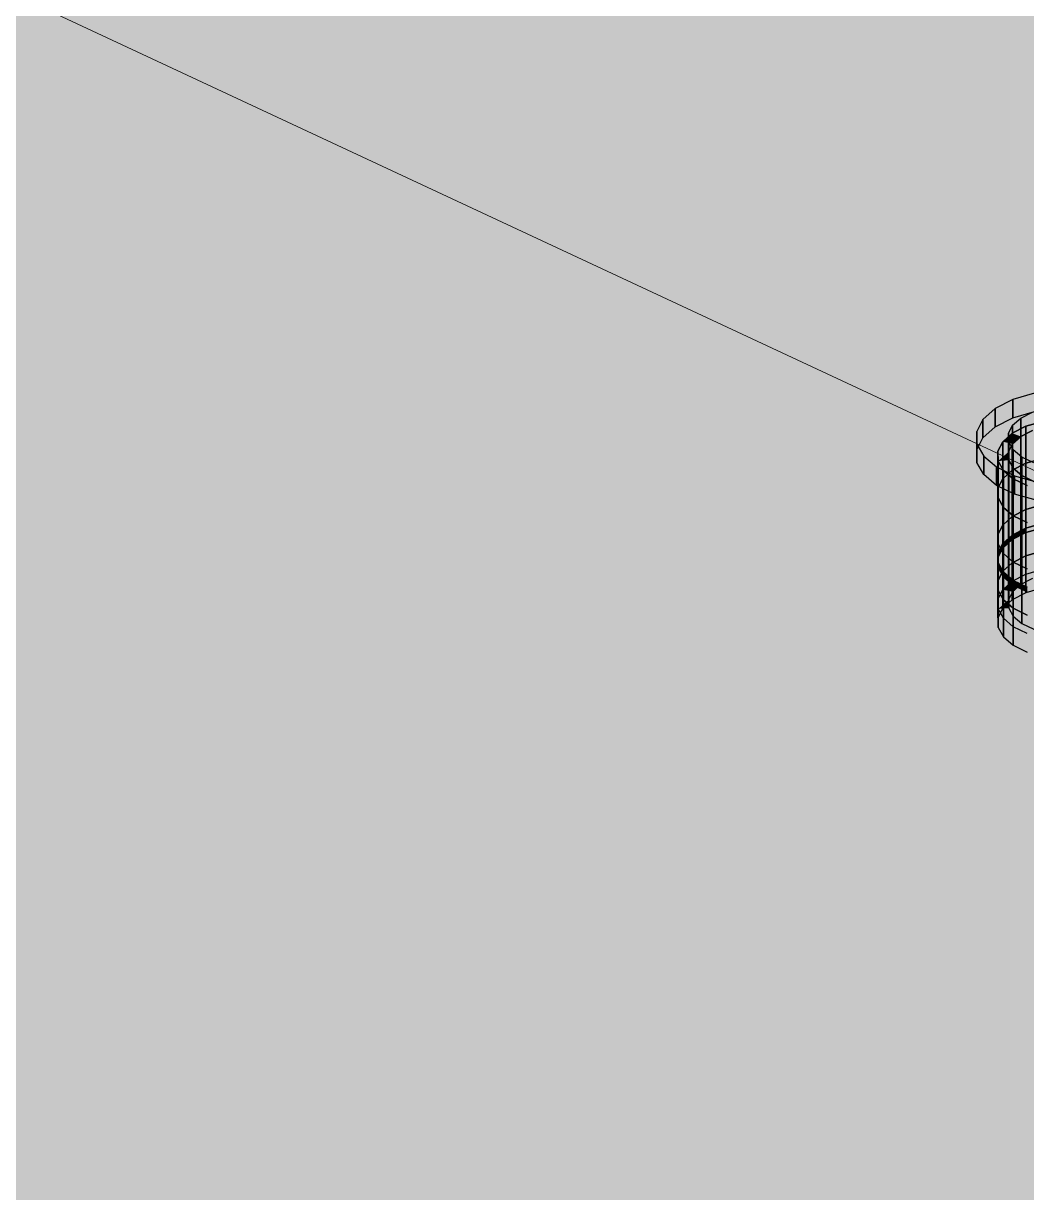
# Model space of a CAD drawing. Header units: millimetres. Extents: x 50 to 612415, y 2 to 4150.
# Drawn here: x 481489.7 to 481638.3, y 2173.9 to 2347.1 of the extents above; entities that cross this region are included whole.
import ezdxf

# ---------------------------------------------------------------- set-up
doc = ezdxf.new("R2010")
doc.units = ezdxf.units.MM
for name, color, linetype, lineweight in [('DIM', 7, 'Continuous', 13), ('HATCH', 8, 'Continuous', 9), ('OUTLINE', 7, 'Continuous', 25)]:
    doc.layers.add(name, color=color, linetype=linetype, lineweight=lineweight)

msp = doc.modelspace()

# ---------------------------------------------------------------- hatches: boundary and pattern name
at = {"layer": 'HATCH', "true_color": 0xccae87}
for points in [[(482298.969, 2727.959), (481124.709, 2245.916), (482046.716, 2478.394)], [(482298.969, 2722.48), (481124.709, 2240.437), (482046.716, 2472.916)], [(482046.716, 2472.916), (481124.709, 2240.437), (482298.969, 2722.48)], [(482298.969, 2715.632), (481124.709, 2233.589), (482046.716, 2466.068)], [(482046.716, 2466.068), (481124.709, 2233.589), (482298.969, 2715.632)], [(482046.716, 2463.329), (481127.24, 2229.901), (482298.969, 2712.893)], [(482298.969, 2712.893), (481127.24, 2229.901), (482010.658, 2439.29)], [(482298.969, 2712.208), (481127.872, 2228.979), (482010.658, 2438.605)], [(482010.658, 2438.605), (481127.872, 2228.979), (482298.969, 2712.208)], [(482298.969, 2708.784), (481131.035, 2224.369), (482010.658, 2435.181)], [(482010.658, 2435.181), (481131.035, 2224.369), (482298.969, 2708.784)], [(482010.658, 2429.703), (481136.096, 2216.993), (482298.969, 2703.306)], [(482045.585, 2477.528), (482046.716, 2478.394), (481124.709, 2245.916)], [(482044.691, 2476.595), (482045.585, 2477.528), (481124.709, 2245.916)], [(482044.691, 2476.595), (481124.709, 2245.916), (481643.453, 2288.56)], [(482045.585, 2472.049), (482046.716, 2472.916), (481124.709, 2240.437)], [(481124.709, 2240.437), (482046.716, 2472.916), (482045.585, 2472.049)], [(482044.691, 2471.117), (482045.585, 2472.049), (481124.709, 2240.437)], [(481124.709, 2240.437), (482045.585, 2472.049), (482044.691, 2471.117)], [(482044.691, 2471.117), (481124.709, 2240.437), (481643.453, 2283.082)], [(481643.453, 2283.082), (481124.709, 2240.437), (482044.691, 2471.117)], [(482045.585, 2465.201), (482046.716, 2466.068), (481124.709, 2233.589)], [(481124.709, 2233.589), (482046.716, 2466.068), (482045.585, 2465.201)], [(482044.691, 2464.269), (482045.585, 2465.201), (481124.709, 2233.589)], [(481124.709, 2233.589), (482045.585, 2465.201), (482044.691, 2464.269)], [(482044.691, 2464.269), (481124.709, 2233.589), (481643.453, 2276.234)], [(481643.453, 2276.234), (481124.709, 2233.589), (482044.691, 2464.269)], [(481127.24, 2229.901), (482046.716, 2463.329), (482045.585, 2462.462)], [(481127.24, 2229.901), (482045.585, 2462.462), (482044.691, 2461.53)], [(481643.453, 2273.495), (481127.24, 2229.901), (482044.691, 2461.53)], [(482182.724, 2343.136), (482010.658, 2439.29), (481127.24, 2229.901)], [(482182.724, 2342.451), (482010.658, 2438.605), (481127.872, 2228.979)], [(481127.872, 2228.979), (482010.658, 2438.605), (482182.724, 2342.451)], [(482182.724, 2339.027), (482010.658, 2435.181), (481131.035, 2224.369)], [(481131.035, 2224.369), (482010.658, 2435.181), (482182.724, 2339.027)], [(481136.096, 2216.993), (482010.658, 2429.703), (482182.724, 2333.548)], [(482182.724, 2343.136), (481127.24, 2229.901), (481643.453, 2273.495)], [(482182.724, 2342.451), (481127.872, 2228.979), (481643.453, 2272.81)], [(481643.453, 2272.81), (481127.872, 2228.979), (482182.724, 2342.451)], [(482182.724, 2339.027), (481131.035, 2224.369), (481643.453, 2269.386)], [(481643.453, 2269.386), (481131.035, 2224.369), (482182.724, 2339.027)], [(481643.453, 2263.907), (481136.096, 2216.993), (482182.724, 2333.548)], [(481124.709, 2245.916), (481640.67, 2288.171), (481643.453, 2288.56)], [(481124.709, 2245.916), (481638.183, 2287.435), (481640.67, 2288.171)], [(481124.709, 2245.916), (481636.162, 2286.402), (481638.183, 2287.435)], [(481634.745, 2285.142), (481636.162, 2286.402), (481124.709, 2245.916)], [(481634.745, 2285.142), (481120.707, 2241.743), (481120, 2239.445)], [(481634.745, 2285.142), (481120, 2239.445), (481120.203, 2237.122)], [(481634.745, 2285.142), (481120.203, 2237.122), (481121.309, 2234.863)], [(481634.745, 2285.142), (481122.297, 2243.928), (481120.707, 2241.743)], [(481634.745, 2285.142), (481121.309, 2234.863), (481123.275, 2232.756)], [(481634.745, 2285.142), (481124.709, 2245.916), (481122.297, 2243.928)], [(481634.745, 2285.142), (481123.275, 2232.756), (481126.025, 2230.881)], [(481634.745, 2285.142), (481126.025, 2230.881), (481129.454, 2229.31)], [(481634.027, 2283.743), (481634.745, 2285.142), (481129.454, 2229.31)], [(481124.709, 2240.437), (481640.67, 2282.692), (481643.453, 2283.082)], [(481643.453, 2283.082), (481640.67, 2282.692), (481124.709, 2240.437)], [(481634.059, 2282.298), (481634.027, 2283.743), (481129.454, 2229.31)], [(481640.67, 2282.692), (481638.183, 2281.956), (481124.709, 2240.437)], [(481124.709, 2240.437), (481638.183, 2281.956), (481640.67, 2282.692)], [(481124.709, 2240.437), (481636.162, 2280.923), (481638.183, 2281.956)], [(481638.183, 2281.956), (481636.162, 2280.923), (481124.709, 2240.437)], [(481634.838, 2280.906), (481634.059, 2282.298), (481129.454, 2229.31)], [(481634.745, 2279.664), (481120.707, 2236.264), (481120, 2233.966)], [(481120, 2233.966), (481120.707, 2236.264), (481634.745, 2279.664)], [(481634.745, 2279.664), (481120, 2233.966), (481120.203, 2231.643)], [(481120.203, 2231.643), (481120, 2233.966), (481634.745, 2279.664)], [(481634.745, 2279.664), (481120.203, 2231.643), (481121.309, 2229.385)], [(481121.309, 2229.385), (481120.203, 2231.643), (481634.745, 2279.664)], [(481634.745, 2279.664), (481122.297, 2238.449), (481120.707, 2236.264)], [(481120.707, 2236.264), (481122.297, 2238.449), (481634.745, 2279.664)], [(481634.745, 2279.664), (481121.309, 2229.385), (481123.275, 2227.277)], [(481123.275, 2227.277), (481121.309, 2229.385), (481634.745, 2279.664)], [(481634.745, 2279.664), (481124.709, 2240.437), (481122.297, 2238.449)], [(481122.297, 2238.449), (481124.709, 2240.437), (481634.745, 2279.664)], [(481634.745, 2279.664), (481123.275, 2227.277), (481126.025, 2225.402)], [(481126.025, 2225.402), (481123.275, 2227.277), (481634.745, 2279.664)], [(481634.745, 2279.664), (481636.162, 2280.923), (481124.709, 2240.437)], [(481124.709, 2240.437), (481636.162, 2280.923), (481634.745, 2279.664)], [(481634.745, 2279.664), (481126.025, 2225.402), (481129.454, 2223.832)], [(481129.454, 2223.832), (481126.025, 2225.402), (481634.745, 2279.664)], [(481636.31, 2279.663), (481634.838, 2280.906), (481129.454, 2229.31)], [(481634.027, 2278.264), (481634.745, 2279.664), (481129.454, 2223.832)], [(481129.454, 2223.832), (481634.745, 2279.664), (481634.027, 2278.264)], [(481638.376, 2278.652), (481636.31, 2279.663), (481129.454, 2229.31)], [(481638.376, 2278.652), (481129.454, 2229.31), (483655.087, 1297.024)], [(481634.059, 2276.819), (481634.027, 2278.264), (481129.454, 2223.832)], [(481129.454, 2223.832), (481634.027, 2278.264), (481634.059, 2276.819)], [(481124.709, 2233.589), (481640.67, 2275.844), (481643.453, 2276.234)], [(481643.453, 2276.234), (481640.67, 2275.844), (481124.709, 2233.589)], [(481634.838, 2275.428), (481634.059, 2276.819), (481129.454, 2223.832)], [(481129.454, 2223.832), (481634.059, 2276.819), (481634.838, 2275.428)], [(481640.67, 2275.844), (481638.183, 2275.108), (481124.709, 2233.589)], [(481124.709, 2233.589), (481638.183, 2275.108), (481640.67, 2275.844)], [(481124.709, 2233.589), (481636.162, 2274.075), (481638.183, 2275.108)], [(481638.183, 2275.108), (481636.162, 2274.075), (481124.709, 2233.589)], [(481636.31, 2274.184), (481634.838, 2275.428), (481129.454, 2223.832)], [(481129.454, 2223.832), (481634.838, 2275.428), (481636.31, 2274.184)], [(481634.745, 2272.816), (481120.707, 2229.416), (481120, 2227.118)], [(481120, 2227.118), (481120.707, 2229.416), (481634.745, 2272.816)], [(481634.745, 2272.816), (481120, 2227.118), (481120.203, 2224.795)], [(481120.203, 2224.795), (481120, 2227.118), (481634.745, 2272.816)], [(481634.745, 2272.816), (481120.203, 2224.795), (481121.309, 2222.537)], [(481121.309, 2222.537), (481120.203, 2224.795), (481634.745, 2272.816)], [(481634.745, 2272.816), (481122.297, 2231.601), (481120.707, 2229.416)], [(481120.707, 2229.416), (481122.297, 2231.601), (481634.745, 2272.816)], [(481634.745, 2272.816), (481121.309, 2222.537), (481123.275, 2220.429)], [(481123.275, 2220.429), (481121.309, 2222.537), (481634.745, 2272.816)], [(481634.745, 2272.816), (481124.709, 2233.589), (481122.297, 2231.601)], [(481122.297, 2231.601), (481124.709, 2233.589), (481634.745, 2272.816)], [(481634.745, 2272.816), (481123.275, 2220.429), (481126.025, 2218.554)], [(481126.025, 2218.554), (481123.275, 2220.429), (481634.745, 2272.816)], [(481634.745, 2272.816), (481636.162, 2274.075), (481124.709, 2233.589)], [(481124.709, 2233.589), (481636.162, 2274.075), (481634.745, 2272.816)], [(481634.745, 2272.816), (481126.025, 2218.554), (481129.454, 2216.984)], [(481129.454, 2216.984), (481126.025, 2218.554), (481634.745, 2272.816)], [(481643.453, 2273.495), (481640.67, 2273.105), (481127.24, 2229.901)], [(481127.24, 2229.901), (481640.67, 2273.105), (481643.453, 2273.495)], [(481127.24, 2229.901), (481638.183, 2272.369), (481640.67, 2273.105)], [(481640.67, 2273.105), (481638.183, 2272.369), (481127.24, 2229.901)], [(481127.872, 2228.979), (481640.67, 2272.42), (481643.453, 2272.81)], [(481643.453, 2272.81), (481640.67, 2272.42), (481127.872, 2228.979)], [(481638.376, 2273.174), (481636.31, 2274.184), (481129.454, 2223.832)], [(481129.454, 2223.832), (481636.31, 2274.184), (481638.376, 2273.174)], [(481638.376, 2273.174), (481129.454, 2223.832), (483655.087, 1291.545)], [(483655.087, 1291.545), (481129.454, 2223.832), (481638.376, 2273.174)], [(481634.027, 2271.416), (481634.745, 2272.816), (481129.454, 2216.984)], [(481129.454, 2216.984), (481634.745, 2272.816), (481634.027, 2271.416)], [(481638.183, 2272.369), (481636.162, 2271.336), (481127.24, 2229.901)], [(481127.24, 2229.901), (481636.162, 2271.336), (481638.183, 2272.369)], [(481634.745, 2270.077), (481636.162, 2271.336), (481127.24, 2229.901)], [(481127.24, 2229.901), (481636.162, 2271.336), (481634.745, 2270.077)], [(481127.872, 2228.979), (481638.183, 2271.684), (481640.67, 2272.42)], [(481640.67, 2272.42), (481638.183, 2271.684), (481127.872, 2228.979)], [(481127.872, 2228.979), (481636.162, 2270.651), (481638.183, 2271.684)], [(481638.183, 2271.684), (481636.162, 2270.651), (481127.872, 2228.979)], [(481634.059, 2269.971), (481634.027, 2271.416), (481129.454, 2216.984)], [(481129.454, 2216.984), (481634.027, 2271.416), (481634.059, 2269.971)], [(481123.158, 2224.293), (481123.771, 2226.285), (481634.745, 2270.077)], [(481634.745, 2270.077), (481123.771, 2226.285), (481123.158, 2224.293)], [(481123.334, 2222.28), (481123.158, 2224.293), (481634.745, 2270.077)], [(481634.745, 2270.077), (481123.158, 2224.293), (481123.334, 2222.28)], [(481634.745, 2270.077), (481123.334, 2222.28), (481124.293, 2220.322)], [(481124.293, 2220.322), (481123.334, 2222.28), (481634.745, 2270.077)], [(481634.745, 2270.077), (481125.149, 2228.178), (481123.771, 2226.285)], [(481123.771, 2226.285), (481125.149, 2228.178), (481634.745, 2270.077)], [(481123.948, 2223.586), (481124.537, 2225.502), (481634.745, 2269.392)], [(481634.745, 2269.392), (481124.537, 2225.502), (481123.948, 2223.586)], [(481634.745, 2269.392), (481123.948, 2223.586), (481124.117, 2221.651)], [(481124.117, 2221.651), (481123.948, 2223.586), (481634.745, 2269.392)], [(481634.745, 2269.392), (481124.117, 2221.651), (481125.039, 2219.769)], [(481125.039, 2219.769), (481124.117, 2221.651), (481634.745, 2269.392)], [(481634.745, 2270.077), (481124.293, 2220.322), (481125.996, 2218.496)], [(481125.996, 2218.496), (481124.293, 2220.322), (481634.745, 2270.077)], [(481634.745, 2269.392), (481125.862, 2227.322), (481124.537, 2225.502)], [(481124.537, 2225.502), (481125.862, 2227.322), (481634.745, 2269.392)], [(481634.745, 2269.392), (481125.039, 2219.769), (481126.677, 2218.013)], [(481126.677, 2218.013), (481125.039, 2219.769), (481634.745, 2269.392)], [(481634.745, 2270.077), (481127.24, 2229.901), (481125.149, 2228.178)], [(481125.149, 2228.178), (481127.24, 2229.901), (481634.745, 2270.077)], [(481634.745, 2269.392), (481127.872, 2228.979), (481125.862, 2227.322)], [(481125.862, 2227.322), (481127.872, 2228.979), (481634.745, 2269.392)], [(481634.745, 2270.077), (481125.996, 2218.496), (481128.38, 2216.871)], [(481128.38, 2216.871), (481125.996, 2218.496), (481634.745, 2270.077)], [(481634.745, 2269.392), (481126.677, 2218.013), (481128.969, 2216.45)], [(481128.969, 2216.45), (481126.677, 2218.013), (481634.745, 2269.392)], [(481634.745, 2269.392), (481636.162, 2270.651), (481127.872, 2228.979)], [(481127.872, 2228.979), (481636.162, 2270.651), (481634.745, 2269.392)], [(481634.745, 2270.077), (481128.38, 2216.871), (481131.352, 2215.51)], [(481131.352, 2215.51), (481128.38, 2216.871), (481634.745, 2270.077)], [(481634.745, 2269.392), (481128.969, 2216.45), (481131.826, 2215.141)], [(481131.826, 2215.141), (481128.969, 2216.45), (481634.745, 2269.392)], [(481634.838, 2268.58), (481634.059, 2269.971), (481129.454, 2216.984)], [(481129.454, 2216.984), (481634.059, 2269.971), (481634.838, 2268.58)], [(481131.035, 2224.369), (481640.67, 2268.996), (481643.453, 2269.386)], [(481643.453, 2269.386), (481640.67, 2268.996), (481131.035, 2224.369)], [(481634.027, 2268.677), (481634.745, 2270.077), (481131.352, 2215.51)], [(481131.352, 2215.51), (481634.745, 2270.077), (481634.027, 2268.677)], [(481634.027, 2267.992), (481634.745, 2269.392), (481131.826, 2215.141)], [(481131.826, 2215.141), (481634.745, 2269.392), (481634.027, 2267.992)], [(481636.31, 2267.336), (481634.838, 2268.58), (481129.454, 2216.984)], [(481129.454, 2216.984), (481634.838, 2268.58), (481636.31, 2267.336)], [(481638.376, 2266.326), (481636.31, 2267.336), (481129.454, 2216.984)], [(481129.454, 2216.984), (481636.31, 2267.336), (481638.376, 2266.326)], [(481131.035, 2224.369), (481638.183, 2268.26), (481640.67, 2268.996)], [(481640.67, 2268.996), (481638.183, 2268.26), (481131.035, 2224.369)], [(481131.035, 2224.369), (481636.162, 2267.227), (481638.183, 2268.26)], [(481638.183, 2268.26), (481636.162, 2267.227), (481131.035, 2224.369)], [(481634.059, 2267.232), (481634.027, 2268.677), (481131.352, 2215.51)], [(481131.352, 2215.51), (481634.027, 2268.677), (481634.059, 2267.232)], [(481634.059, 2266.547), (481634.027, 2267.992), (481131.826, 2215.141)], [(481131.826, 2215.141), (481634.027, 2267.992), (481634.059, 2266.547)], [(481634.745, 2265.968), (481128.367, 2221.587), (481127.896, 2220.055)], [(481127.896, 2220.055), (481128.367, 2221.587), (481634.745, 2265.968)], [(481634.745, 2265.968), (481127.896, 2220.055), (481128.031, 2218.506)], [(481128.031, 2218.506), (481127.896, 2220.055), (481634.745, 2265.968)], [(481634.745, 2265.968), (481128.031, 2218.506), (481128.768, 2217.001)], [(481128.768, 2217.001), (481128.031, 2218.506), (481634.745, 2265.968)], [(481634.745, 2265.968), (481129.427, 2223.044), (481128.367, 2221.587)], [(481128.367, 2221.587), (481129.427, 2223.044), (481634.745, 2265.968)], [(481634.745, 2265.968), (481128.768, 2217.001), (481130.079, 2215.596)], [(481130.079, 2215.596), (481128.768, 2217.001), (481634.745, 2265.968)], [(481634.745, 2265.968), (481131.035, 2224.369), (481129.427, 2223.044)], [(481129.427, 2223.044), (481131.035, 2224.369), (481634.745, 2265.968)], [(481638.376, 2266.326), (481129.454, 2216.984), (483655.087, 1284.697)], [(483655.087, 1284.697), (481129.454, 2216.984), (481638.376, 2266.326)], [(481634.745, 2265.968), (481130.079, 2215.596), (481131.912, 2214.346)], [(481131.912, 2214.346), (481130.079, 2215.596), (481634.745, 2265.968)], [(481634.745, 2265.968), (481636.162, 2267.227), (481131.035, 2224.369)], [(481131.035, 2224.369), (481636.162, 2267.227), (481634.745, 2265.968)], [(481634.838, 2265.841), (481634.059, 2267.232), (481131.352, 2215.51)], [(481131.352, 2215.51), (481634.059, 2267.232), (481634.838, 2265.841)], [(481636.31, 2264.597), (481634.838, 2265.841), (481131.352, 2215.51)], [(481131.352, 2215.51), (481634.838, 2265.841), (481636.31, 2264.597)], [(481634.838, 2265.156), (481634.059, 2266.547), (481131.826, 2215.141)], [(481131.826, 2215.141), (481634.059, 2266.547), (481634.838, 2265.156)], [(481634.745, 2265.968), (481131.912, 2214.346), (481134.198, 2213.299)], [(481134.198, 2213.299), (481131.912, 2214.346), (481634.745, 2265.968)], [(481634.027, 2264.568), (481634.745, 2265.968), (481134.198, 2213.299)], [(481134.198, 2213.299), (481634.745, 2265.968), (481634.027, 2264.568)], [(481638.376, 2263.587), (481636.31, 2264.597), (481131.352, 2215.51)], [(481131.352, 2215.51), (481636.31, 2264.597), (481638.376, 2263.587)], [(481636.31, 2263.912), (481634.838, 2265.156), (481131.826, 2215.141)], [(481131.826, 2215.141), (481634.838, 2265.156), (481636.31, 2263.912)], [(481638.376, 2262.902), (481636.31, 2263.912), (481131.826, 2215.141)], [(481131.826, 2215.141), (481636.31, 2263.912), (481638.376, 2262.902)], [(481634.059, 2263.123), (481634.027, 2264.568), (481134.198, 2213.299)], [(481134.198, 2213.299), (481634.027, 2264.568), (481634.059, 2263.123)], [(481643.453, 2263.907), (481640.67, 2263.518), (481136.096, 2216.993)], [(481638.376, 2263.587), (481131.352, 2215.51), (483652.557, 1282.907)], [(483652.557, 1282.907), (481131.352, 2215.51), (481638.376, 2263.587)], [(481638.376, 2262.902), (481131.826, 2215.141), (483651.924, 1282.46)], [(483651.924, 1282.46), (481131.826, 2215.141), (481638.376, 2262.902)], [(481634.838, 2261.732), (481634.059, 2263.123), (481134.198, 2213.299)], [(481134.198, 2213.299), (481634.059, 2263.123), (481634.838, 2261.732)], [(481640.67, 2263.518), (481638.183, 2262.782), (481136.096, 2216.993)], [(481638.183, 2262.782), (481636.162, 2261.749), (481136.096, 2216.993)], [(481636.31, 2260.488), (481634.838, 2261.732), (481134.198, 2213.299)], [(481134.198, 2213.299), (481634.838, 2261.732), (481636.31, 2260.488)], [(481638.376, 2259.478), (481636.31, 2260.488), (481134.198, 2213.299)], [(481134.198, 2213.299), (481636.31, 2260.488), (481638.376, 2259.478)], [(481134.212, 2214.404), (481134.495, 2215.324), (481634.745, 2260.49)], [(481134.294, 2213.475), (481134.212, 2214.404), (481634.745, 2260.49)], [(481134.736, 2212.572), (481134.294, 2213.475), (481634.745, 2260.49)], [(481134.495, 2215.324), (481135.131, 2216.198), (481634.745, 2260.49)], [(481135.522, 2211.729), (481134.736, 2212.572), (481634.745, 2260.49)], [(481135.131, 2216.198), (481136.096, 2216.993), (481634.745, 2260.49)], [(481136.622, 2210.979), (481135.522, 2211.729), (481634.745, 2260.49)], [(481136.096, 2216.993), (481636.162, 2261.749), (481634.745, 2260.49)], [(481137.994, 2210.351), (481136.622, 2210.979), (481634.745, 2260.49)], [(481137.994, 2210.351), (481634.745, 2260.49), (481634.027, 2259.09)], [(481638.376, 2259.478), (481134.198, 2213.299), (483648.761, 1280.222)], [(483648.761, 1280.222), (481134.198, 2213.299), (481638.376, 2259.478)], [(481137.994, 2210.351), (481634.027, 2259.09), (481634.059, 2257.645)], [(481137.994, 2210.351), (481634.059, 2257.645), (481634.838, 2256.253)], [(481137.994, 2210.351), (481634.838, 2256.253), (481636.31, 2255.01)], [(481137.994, 2210.351), (481636.31, 2255.01), (481638.376, 2254)], [(483643.701, 1276.641), (481137.994, 2210.351), (481638.376, 2254)]]:
    msp.add_hatch(color=43, dxfattribs=at).paths.add_polyline_path(points)
at = {"layer": 'HATCH', "true_color": 0xb7bcc0}
for points in [[(481639.427, 2292.364), (481636.23, 2291.418), (481633.632, 2290.09)], [(481639.427, 2292.364), (481633.632, 2290.09), (481643.676, 2290.517)], [(481636.212, 2287.587), (481633.632, 2290.09), (481631.809, 2288.471)], [(481633.632, 2290.09), (481641.291, 2290.183), (481643.676, 2290.517)], [(481633.632, 2290.09), (481639.159, 2289.552), (481641.291, 2290.183)], [(481633.632, 2290.09), (481637.427, 2288.667), (481639.159, 2289.552)], [(481636.212, 2287.587), (481637.427, 2288.667), (481633.632, 2290.09)], [(481636.212, 2287.587), (481631.809, 2288.471), (481630.887, 2286.671)], [(481633.632, 2287.351), (481636.23, 2288.679), (481639.427, 2289.625)], [(481643.676, 2287.777), (481633.632, 2287.351), (481639.427, 2289.625)], [(481649.142, 2288.217), (481640.67, 2288.171), (481638.183, 2287.435)], [(481649.142, 2288.217), (481638.183, 2287.435), (481643.676, 2287.777)], [(481636.212, 2287.587), (481630.887, 2286.671), (481630.928, 2284.813)], [(481636.212, 2287.587), (481630.928, 2284.813), (481631.929, 2283.024)], [(481631.809, 2285.732), (481633.632, 2287.351), (481636.212, 2284.848)], [(481635.597, 2286.387), (481636.212, 2287.587), (481631.929, 2283.024)], [(481635.625, 2285.149), (481635.597, 2286.387), (481631.929, 2283.024)], [(481643.676, 2287.777), (481641.291, 2287.444), (481633.632, 2287.351)], [(481641.291, 2287.444), (481639.159, 2286.813), (481633.632, 2287.351)], [(481639.159, 2286.813), (481637.427, 2285.927), (481633.632, 2287.351)], [(481633.632, 2287.351), (481637.427, 2285.927), (481636.212, 2284.848)], [(481636.212, 2284.848), (481636.162, 2286.402), (481634.745, 2285.142)], [(481638.183, 2287.435), (481636.162, 2286.402), (481641.291, 2287.444)], [(481636.162, 2286.402), (481639.159, 2286.813), (481641.291, 2287.444)], [(481636.162, 2286.402), (481637.427, 2285.927), (481639.159, 2286.813)], [(481636.212, 2284.848), (481637.427, 2285.927), (481636.162, 2286.402)], [(481638.183, 2287.435), (481641.291, 2287.444), (481643.676, 2287.777)], [(481630.887, 2283.932), (481631.809, 2285.732), (481636.212, 2284.848)], [(481630.928, 2282.074), (481630.887, 2283.932), (481636.212, 2284.848)], [(481631.929, 2280.285), (481630.928, 2282.074), (481636.212, 2284.848)], [(481636.292, 2283.956), (481635.625, 2285.149), (481631.929, 2283.024)], [(481631.929, 2280.285), (481636.212, 2284.848), (481635.597, 2283.648)], [(481636.212, 2284.848), (481634.745, 2285.142), (481634.027, 2283.743)], [(481636.212, 2284.848), (481634.027, 2283.743), (481634.059, 2282.298)], [(481635.597, 2283.648), (481636.212, 2284.848), (481634.059, 2282.298)], [(481631.929, 2283.024), (481637.554, 2282.89), (481636.292, 2283.956)], [(481631.929, 2280.285), (481635.597, 2283.648), (481635.625, 2282.41)], [(481631.929, 2283.024), (481639.325, 2282.024), (481637.554, 2282.89)], [(481631.929, 2283.024), (481641.484, 2281.417), (481639.325, 2282.024)], [(481631.929, 2283.024), (481633.822, 2281.426), (481636.478, 2280.126)], [(481631.929, 2283.024), (481650.609, 2279.275), (481641.484, 2281.417)], [(481631.929, 2283.024), (481636.478, 2280.126), (481639.716, 2279.215)], [(481631.929, 2283.024), (481647.031, 2278.775), (481650.609, 2279.275)], [(481631.929, 2283.024), (481639.716, 2279.215), (481643.316, 2278.754)], [(481631.929, 2283.024), (481643.316, 2278.754), (481647.031, 2278.775)], [(481635.625, 2282.41), (481635.597, 2283.648), (481634.059, 2282.298)], [(481631.929, 2280.285), (481635.625, 2282.41), (481636.292, 2281.217)], [(481636.292, 2281.217), (481637.554, 2280.151), (481631.929, 2280.285)], [(481636.292, 2281.217), (481635.625, 2282.41), (481634.059, 2282.298)], [(481637.554, 2280.151), (481636.292, 2281.217), (481634.059, 2282.298)], [(481634.059, 2282.298), (481634.838, 2280.906), (481636.31, 2279.663)], [(481634.059, 2282.298), (481636.31, 2279.663), (481638.376, 2278.652)], [(481637.554, 2280.151), (481634.059, 2282.298), (481640.895, 2277.944)], [(481634.059, 2282.298), (481638.376, 2278.652), (481640.895, 2277.944)], [(481637.554, 2280.151), (481639.325, 2279.285), (481631.929, 2280.285)], [(481639.325, 2279.285), (481641.484, 2278.678), (481631.929, 2280.285)], [(481636.478, 2277.387), (481633.822, 2278.686), (481631.929, 2280.285)], [(481641.484, 2278.678), (481650.609, 2276.536), (481631.929, 2280.285)], [(481639.716, 2276.476), (481636.478, 2277.387), (481631.929, 2280.285)], [(481650.609, 2276.536), (481647.031, 2276.035), (481631.929, 2280.285)], [(481643.316, 2276.015), (481639.716, 2276.476), (481631.929, 2280.285)], [(481647.031, 2276.035), (481643.316, 2276.015), (481631.929, 2280.285)], [(481640.895, 2277.944), (481639.325, 2279.285), (481637.554, 2280.151)], [(481638.183, 2265.521), (481640.67, 2266.257), (481649.142, 2266.304)], [(481643.676, 2265.864), (481638.183, 2265.521), (481649.142, 2266.304)], [(481643.676, 2265.864), (481641.291, 2265.53), (481638.183, 2265.521)], [(481634.745, 2263.229), (481636.162, 2264.488), (481636.212, 2262.934)], [(481641.291, 2265.53), (481636.162, 2264.488), (481638.183, 2265.521)], [(481641.291, 2265.53), (481639.159, 2264.899), (481636.162, 2264.488)], [(481639.159, 2264.899), (481637.427, 2264.014), (481636.162, 2264.488)], [(481636.162, 2264.488), (481637.427, 2264.014), (481636.212, 2262.934)], [(481634.027, 2261.829), (481634.745, 2263.229), (481636.212, 2262.934)], [(481634.059, 2260.384), (481634.027, 2261.829), (481636.212, 2262.934)], [(481634.059, 2260.384), (481636.212, 2262.934), (481635.597, 2261.734)], [(481634.059, 2260.384), (481635.597, 2261.734), (481635.625, 2260.496)], [(481634.059, 2260.384), (481635.625, 2260.496), (481636.292, 2259.303)], [(481634.059, 2260.384), (481636.292, 2259.303), (481637.554, 2258.237)], [(481636.31, 2257.749), (481634.838, 2258.993), (481634.059, 2260.384)], [(481638.376, 2256.739), (481636.31, 2257.749), (481634.059, 2260.384)], [(481640.895, 2256.03), (481634.059, 2260.384), (481637.554, 2258.237)], [(481640.895, 2256.03), (481638.376, 2256.739), (481634.059, 2260.384)], [(481637.554, 2258.237), (481639.325, 2257.371), (481640.895, 2256.03)]]:
    msp.add_hatch(color=9, dxfattribs=at).paths.add_polyline_path(points)
at = {"layer": 'HATCH', "true_color": 0xadb2b6}
for points in [[(481636.23, 2288.679), (481639.427, 2289.625), (481639.427, 2292.364), (481636.23, 2291.418)], [(481638.183, 2265.521), (481640.67, 2266.257), (481640.67, 2288.171), (481638.183, 2287.435)], [(481639.716, 2276.476), (481636.478, 2277.387), (481636.478, 2280.126), (481639.716, 2279.215)]]:
    msp.add_hatch(color=253, dxfattribs=at).paths.add_polyline_path(points)
at = {"layer": 'HATCH', "true_color": 0xa8aeb1}
for points in [[(481631.809, 2285.732), (481633.632, 2287.351), (481633.632, 2290.09), (481631.809, 2288.471)], [(481637.427, 2285.927), (481636.212, 2284.848), (481636.212, 2287.587), (481637.427, 2288.667)], [(481634.745, 2263.229), (481636.162, 2264.488), (481636.162, 2286.402), (481634.745, 2285.142)], [(481637.427, 2264.014), (481636.212, 2262.934), (481636.212, 2284.848), (481637.427, 2285.927)]]:
    msp.add_hatch(color=253, dxfattribs=at).paths.add_polyline_path(points)
at = {"layer": 'HATCH', "true_color": 0xabb0b4}
for points in [[(481633.632, 2287.351), (481636.23, 2288.679), (481636.23, 2291.418), (481633.632, 2290.09)], [(481639.159, 2286.813), (481637.427, 2285.927), (481637.427, 2288.667), (481639.159, 2289.552)], [(481636.162, 2264.488), (481638.183, 2265.521), (481638.183, 2287.435), (481636.162, 2286.402)], [(481639.159, 2264.899), (481637.427, 2264.014), (481637.427, 2285.927), (481639.159, 2286.813)], [(481637.554, 2280.151), (481639.325, 2279.285), (481639.325, 2282.024), (481637.554, 2282.89)], [(481636.478, 2277.387), (481633.822, 2278.686), (481633.822, 2281.426), (481636.478, 2280.126)], [(481638.376, 2256.739), (481636.31, 2257.749), (481636.31, 2279.663), (481638.376, 2278.652)], [(481637.554, 2258.237), (481639.325, 2257.371), (481639.325, 2279.285), (481637.554, 2280.151)]]:
    msp.add_hatch(color=253, dxfattribs=at).paths.add_polyline_path(points)
at = {"layer": 'HATCH', "true_color": 0xa6abae}
for points in [[(481630.887, 2283.932), (481631.809, 2285.732), (481631.809, 2288.471), (481630.887, 2286.671)], [(481636.212, 2284.848), (481635.597, 2283.648), (481635.597, 2286.387), (481636.212, 2287.587)], [(481631.929, 2280.285), (481630.928, 2282.074), (481630.928, 2284.813), (481631.929, 2283.024)], [(481634.027, 2261.829), (481634.745, 2263.229), (481634.745, 2285.142), (481634.027, 2283.743)], [(481636.212, 2262.934), (481635.597, 2261.734), (481635.597, 2283.648), (481636.212, 2284.848)], [(481635.625, 2282.41), (481636.292, 2281.217), (481636.292, 2283.956), (481635.625, 2285.149)], [(481634.838, 2258.993), (481634.059, 2260.384), (481634.059, 2282.298), (481634.838, 2280.906)], [(481635.625, 2260.496), (481636.292, 2259.303), (481636.292, 2281.217), (481635.625, 2282.41)]]:
    msp.add_hatch(color=253, dxfattribs=at).paths.add_polyline_path(points)
at = {"layer": 'HATCH', "true_color": 0xc0a480}
for points in [[(481640.67, 2282.692), (481638.183, 2281.956), (481638.183, 2287.435), (481640.67, 2288.171)], [(481640.67, 2275.844), (481638.183, 2275.108), (481638.183, 2281.956), (481640.67, 2282.692)], [(481640.67, 2273.105), (481638.183, 2272.369), (481638.183, 2275.108), (481640.67, 2275.844)], [(481640.67, 2272.42), (481638.183, 2271.684), (481638.183, 2272.369), (481640.67, 2273.105)], [(481640.67, 2268.996), (481638.183, 2268.26), (481638.183, 2271.684), (481640.67, 2272.42)], [(481640.67, 2263.518), (481638.183, 2262.782), (481638.183, 2268.26), (481640.67, 2268.996)]]:
    msp.add_hatch(color=33, dxfattribs=at).paths.add_polyline_path(points)
at = {"layer": 'HATCH', "true_color": 0xa3a8ab}
for points in [[(481630.928, 2282.074), (481630.887, 2283.932), (481630.887, 2286.671), (481630.928, 2284.813)], [(481635.597, 2283.648), (481635.625, 2282.41), (481635.625, 2285.149), (481635.597, 2286.387)], [(481634.059, 2260.384), (481634.027, 2261.829), (481634.027, 2283.743), (481634.059, 2282.298)], [(481635.597, 2261.734), (481635.625, 2260.496), (481635.625, 2282.41), (481635.597, 2283.648)]]:
    msp.add_hatch(color=253, dxfattribs=at).paths.add_polyline_path(points)
at = {"layer": 'HATCH', "true_color": 0xbca07c}
for points in [[(481636.162, 2280.923), (481634.745, 2279.664), (481634.745, 2285.142), (481636.162, 2286.402)], [(481636.162, 2274.075), (481634.745, 2272.816), (481634.745, 2279.664), (481636.162, 2280.923)], [(481636.162, 2271.336), (481634.745, 2270.077), (481634.745, 2272.816), (481636.162, 2274.075)], [(481636.162, 2270.651), (481634.745, 2269.392), (481634.745, 2270.077), (481636.162, 2271.336)], [(481636.162, 2267.227), (481634.745, 2265.968), (481634.745, 2269.392), (481636.162, 2270.651)], [(481636.162, 2261.749), (481634.745, 2260.49), (481634.745, 2265.968), (481636.162, 2267.227)]]:
    msp.add_hatch(color=33, dxfattribs=at).paths.add_polyline_path(points)
at = {"layer": 'HATCH', "true_color": 0xbea37e}
for points in [[(481638.183, 2281.956), (481636.162, 2280.923), (481636.162, 2286.402), (481638.183, 2287.435)], [(481638.183, 2275.108), (481636.162, 2274.075), (481636.162, 2280.923), (481638.183, 2281.956)], [(481638.183, 2272.369), (481636.162, 2271.336), (481636.162, 2274.075), (481638.183, 2275.108)], [(481638.183, 2271.684), (481636.162, 2270.651), (481636.162, 2271.336), (481638.183, 2272.369)], [(481638.183, 2268.26), (481636.162, 2267.227), (481636.162, 2270.651), (481638.183, 2271.684)], [(481638.183, 2262.782), (481636.162, 2261.749), (481636.162, 2267.227), (481638.183, 2268.26)]]:
    msp.add_hatch(color=33, dxfattribs=at).paths.add_polyline_path(points)
at = {"layer": 'HATCH', "true_color": 0xb99e7a}
for points in [[(481634.745, 2279.664), (481634.027, 2278.264), (481634.027, 2283.743), (481634.745, 2285.142)], [(481634.059, 2276.819), (481634.838, 2275.428), (481634.838, 2280.906), (481634.059, 2282.298)], [(481634.745, 2272.816), (481634.027, 2271.416), (481634.027, 2278.264), (481634.745, 2279.664)], [(481634.059, 2269.971), (481634.838, 2268.58), (481634.838, 2275.428), (481634.059, 2276.819)], [(481634.745, 2270.077), (481634.027, 2268.677), (481634.027, 2271.416), (481634.745, 2272.816)], [(481634.745, 2269.392), (481634.027, 2267.992), (481634.027, 2268.677), (481634.745, 2270.077)], [(481634.745, 2265.968), (481634.027, 2264.568), (481634.027, 2267.992), (481634.745, 2269.392)], [(481634.059, 2267.232), (481634.838, 2265.841), (481634.838, 2268.58), (481634.059, 2269.971)], [(481634.745, 2260.49), (481634.027, 2259.09), (481634.027, 2264.568), (481634.745, 2265.968)], [(481634.059, 2266.547), (481634.838, 2265.156), (481634.838, 2265.841), (481634.059, 2267.232)], [(481634.059, 2263.123), (481634.838, 2261.732), (481634.838, 2265.156), (481634.059, 2266.547)], [(481634.059, 2257.645), (481634.838, 2256.253), (481634.838, 2261.732), (481634.059, 2263.123)]]:
    msp.add_hatch(color=33, dxfattribs=at).paths.add_polyline_path(points)
at = {"layer": 'HATCH', "true_color": 0xa9aeb1}
for points in [[(481633.822, 2278.686), (481631.929, 2280.285), (481631.929, 2283.024), (481633.822, 2281.426)], [(481636.292, 2281.217), (481637.554, 2280.151), (481637.554, 2282.89), (481636.292, 2283.956)], [(481636.292, 2259.303), (481637.554, 2258.237), (481637.554, 2280.151), (481636.292, 2281.217)], [(481636.31, 2257.749), (481634.838, 2258.993), (481634.838, 2280.906), (481636.31, 2279.663)]]:
    msp.add_hatch(color=253, dxfattribs=at).paths.add_polyline_path(points)
at = {"layer": 'HATCH', "true_color": 0xb69b78}
for points in [[(481634.027, 2278.264), (481634.059, 2276.819), (481634.059, 2282.298), (481634.027, 2283.743)], [(481634.027, 2271.416), (481634.059, 2269.971), (481634.059, 2276.819), (481634.027, 2278.264)], [(481634.027, 2268.677), (481634.059, 2267.232), (481634.059, 2269.971), (481634.027, 2271.416)], [(481634.027, 2267.992), (481634.059, 2266.547), (481634.059, 2267.232), (481634.027, 2268.677)], [(481634.027, 2264.568), (481634.059, 2263.123), (481634.059, 2266.547), (481634.027, 2267.992)], [(481634.027, 2259.09), (481634.059, 2257.645), (481634.059, 2263.123), (481634.027, 2264.568)]]:
    msp.add_hatch(color=33, dxfattribs=at).paths.add_polyline_path(points)
at = {"layer": 'HATCH', "true_color": 0xbca17d}
for points in [[(481634.838, 2275.428), (481636.31, 2274.184), (481636.31, 2279.663), (481634.838, 2280.906)], [(481634.838, 2268.58), (481636.31, 2267.336), (481636.31, 2274.184), (481634.838, 2275.428)], [(481634.838, 2265.841), (481636.31, 2264.597), (481636.31, 2267.336), (481634.838, 2268.58)], [(481634.838, 2265.156), (481636.31, 2263.912), (481636.31, 2264.597), (481634.838, 2265.841)], [(481634.838, 2261.732), (481636.31, 2260.488), (481636.31, 2263.912), (481634.838, 2265.156)], [(481634.838, 2256.253), (481636.31, 2255.01), (481636.31, 2260.488), (481634.838, 2261.732)]]:
    msp.add_hatch(color=33, dxfattribs=at).paths.add_polyline_path(points)
at = {"layer": 'HATCH', "true_color": 0xbfa37e}
for points in [[(481636.31, 2274.184), (481638.376, 2273.174), (481638.376, 2278.652), (481636.31, 2279.663)], [(481636.31, 2267.336), (481638.376, 2266.326), (481638.376, 2273.174), (481636.31, 2274.184)], [(481636.31, 2264.597), (481638.376, 2263.587), (481638.376, 2266.326), (481636.31, 2267.336)], [(481636.31, 2263.912), (481638.376, 2262.902), (481638.376, 2263.587), (481636.31, 2264.597)], [(481636.31, 2260.488), (481638.376, 2259.478), (481638.376, 2262.902), (481636.31, 2263.912)], [(481636.31, 2255.01), (481638.376, 2254), (481638.376, 2259.478), (481636.31, 2260.488)]]:
    msp.add_hatch(color=33, dxfattribs=at).paths.add_polyline_path(points)

# ---------------------------------------------------------------- linework, layer by layer
at = {"layer": 'DIM'}
msp.add_lwpolyline([(481645.018, 2278.287), (481020, 2570), (480980, 2570)], dxfattribs=at)
at = {"layer": 'OUTLINE', "color": 139, "true_color": 0x42544a}
for p, q in [((481639.427, 2292.364), (481636.23, 2291.418)), ((481639.427, 2292.364), (481636.23, 2291.418)), ((481633.632, 2290.09), (481631.809, 2288.471)), ((481633.632, 2290.09), (481631.809, 2288.471)), ((481636.23, 2291.418), (481633.632, 2290.09)), ((481636.23, 2291.418), (481633.632, 2290.09)), ((481633.632, 2290.09), (481633.632, 2287.351)), ((481633.632, 2287.351), (481633.632, 2290.09)), ((481636.23, 2291.418), (481636.23, 2288.679)), ((481636.23, 2288.679), (481636.23, 2291.418)), ((481631.809, 2288.471), (481630.887, 2286.671)), ((481631.809, 2288.471), (481630.887, 2286.671)), ((481631.809, 2288.471), (481631.809, 2285.732)), ((481631.809, 2285.732), (481631.809, 2288.471)), ((481633.632, 2287.351), (481636.23, 2288.679)), ((481633.632, 2287.351), (481636.23, 2288.679)), ((481636.212, 2287.587), (481637.427, 2288.667)), ((481636.212, 2287.587), (481637.427, 2288.667)), ((481636.23, 2288.679), (481639.427, 2289.625)), ((481636.23, 2288.679), (481639.427, 2289.625)), ((481637.427, 2288.667), (481639.159, 2289.552)), ((481637.427, 2288.667), (481639.159, 2289.552)), ((481637.427, 2285.927), (481637.427, 2288.667)), ((481637.427, 2288.667), (481637.427, 2285.927)), ((481640.67, 2288.171), (481638.183, 2287.435)), ((481638.183, 2287.435), (481640.67, 2288.171)), ((481640.67, 2288.171), (481638.183, 2287.435)), ((481638.183, 2287.435), (481640.67, 2288.171)), ((481630.887, 2286.671), (481630.887, 2283.932)), ((481630.887, 2286.671), (481630.928, 2284.813)), ((481630.887, 2283.932), (481630.887, 2286.671)), ((481630.887, 2286.671), (481630.928, 2284.813)), ((481631.809, 2285.732), (481633.632, 2287.351)), ((481631.809, 2285.732), (481633.632, 2287.351)), ((481636.162, 2286.402), (481634.745, 2285.142)), ((481634.745, 2285.142), (481636.162, 2286.402)), ((481636.162, 2286.402), (481634.745, 2285.142)), ((481634.745, 2285.142), (481636.162, 2286.402)), ((481635.597, 2286.387), (481636.212, 2287.587)), ((481635.597, 2286.387), (481636.212, 2287.587)), ((481635.597, 2283.648), (481635.597, 2286.387)), ((481635.625, 2285.149), (481635.597, 2286.387)), ((481635.597, 2286.387), (481635.597, 2283.648)), ((481635.625, 2285.149), (481635.597, 2286.387)), ((481638.183, 2287.435), (481636.162, 2286.402)), ((481636.162, 2286.402), (481638.183, 2287.435)), ((481638.183, 2287.435), (481636.162, 2286.402)), ((481636.162, 2286.402), (481638.183, 2287.435)), ((481636.162, 2286.402), (481636.162, 2264.488)), ((481636.162, 2264.488), (481636.162, 2286.402)), ((481636.162, 2280.923), (481636.162, 2286.402)), ((481636.162, 2286.402), (481636.162, 2280.923)), ((481636.212, 2284.848), (481636.212, 2287.587)), ((481636.212, 2287.587), (481636.212, 2284.848)), ((481637.427, 2285.927), (481639.159, 2286.813)), ((481639.159, 2286.813), (481637.427, 2285.927)), ((481637.427, 2285.927), (481639.159, 2286.813)), ((481639.159, 2286.813), (481637.427, 2285.927)), ((481638.183, 2287.435), (481638.183, 2265.521)), ((481638.183, 2265.521), (481638.183, 2287.435)), ((481638.183, 2281.956), (481638.183, 2287.435)), ((481638.183, 2287.435), (481638.183, 2281.956)), ((481630.887, 2283.932), (481631.809, 2285.732)), ((481630.887, 2283.932), (481631.809, 2285.732)), ((481630.928, 2284.813), (481630.928, 2282.074)), ((481630.928, 2284.813), (481631.929, 2283.024)), ((481630.928, 2282.074), (481630.928, 2284.813)), ((481630.928, 2284.813), (481631.929, 2283.024)), ((481634.745, 2285.142), (481634.027, 2283.743)), ((481634.027, 2283.743), (481634.745, 2285.142)), ((481634.745, 2285.142), (481634.027, 2283.743)), ((481634.027, 2283.743), (481634.745, 2285.142)), ((481634.745, 2285.142), (481634.745, 2263.229)), ((481634.745, 2263.229), (481634.745, 2285.142)), ((481634.745, 2279.664), (481634.745, 2285.142)), ((481634.745, 2285.142), (481634.745, 2279.664)), ((481635.597, 2283.648), (481636.212, 2284.848)), ((481636.212, 2284.848), (481635.597, 2283.648)), ((481635.597, 2283.648), (481636.212, 2284.848)), ((481636.212, 2284.848), (481635.597, 2283.648)), ((481635.625, 2282.41), (481635.625, 2285.149)), ((481636.292, 2283.956), (481635.625, 2285.149)), ((481635.625, 2285.149), (481635.625, 2282.41)), ((481636.292, 2283.956), (481635.625, 2285.149)), ((481636.212, 2284.848), (481637.427, 2285.927)), ((481637.427, 2285.927), (481636.212, 2284.848)), ((481636.212, 2284.848), (481637.427, 2285.927)), ((481637.427, 2285.927), (481636.212, 2284.848)), ((481636.212, 2262.934), (481636.212, 2284.848)), ((481636.212, 2284.848), (481636.212, 2262.934)), ((481637.427, 2264.014), (481637.427, 2285.927)), ((481637.427, 2285.927), (481637.427, 2264.014)), ((481630.928, 2282.074), (481630.887, 2283.932)), ((481630.928, 2282.074), (481630.887, 2283.932)), ((481631.929, 2283.024), (481631.929, 2280.285)), ((481631.929, 2280.285), (481631.929, 2283.024)), ((481631.929, 2283.024), (481633.822, 2281.426)), ((481631.929, 2283.024), (481633.822, 2281.426)), ((481634.027, 2283.743), (481634.027, 2261.829)), ((481634.027, 2261.829), (481634.027, 2283.743)), ((481634.027, 2283.743), (481634.059, 2282.298)), ((481634.027, 2278.264), (481634.027, 2283.743)), ((481634.059, 2282.298), (481634.027, 2283.743)), ((481634.027, 2283.743), (481634.027, 2278.264)), ((481634.027, 2283.743), (481634.059, 2282.298)), ((481634.059, 2282.298), (481634.027, 2283.743)), ((481635.597, 2261.734), (481635.597, 2283.648)), ((481635.625, 2282.41), (481635.597, 2283.648)), ((481635.597, 2283.648), (481635.597, 2261.734)), ((481635.625, 2282.41), (481635.597, 2283.648)), ((481635.597, 2283.648), (481635.625, 2282.41)), ((481635.597, 2283.648), (481635.625, 2282.41)), ((481636.292, 2281.217), (481636.292, 2283.956)), ((481637.554, 2282.89), (481636.292, 2283.956)), ((481636.292, 2283.956), (481636.292, 2281.217)), ((481637.554, 2282.89), (481636.292, 2283.956)), ((481637.554, 2280.151), (481637.554, 2282.89)), ((481639.325, 2282.024), (481637.554, 2282.89)), ((481637.554, 2282.89), (481637.554, 2280.151)), ((481639.325, 2282.024), (481637.554, 2282.89)), ((481631.929, 2280.285), (481630.928, 2282.074)), ((481631.929, 2280.285), (481630.928, 2282.074)), ((481633.822, 2281.426), (481633.822, 2278.686)), ((481633.822, 2281.426), (481636.478, 2280.126)), ((481633.822, 2278.686), (481633.822, 2281.426)), ((481633.822, 2281.426), (481636.478, 2280.126)), ((481634.059, 2282.298), (481634.059, 2260.384)), ((481634.059, 2260.384), (481634.059, 2282.298)), ((481634.059, 2282.298), (481634.838, 2280.906)), ((481634.059, 2276.819), (481634.059, 2282.298)), ((481634.838, 2280.906), (481634.059, 2282.298)), ((481634.059, 2282.298), (481634.059, 2276.819)), ((481634.059, 2282.298), (481634.838, 2280.906)), ((481634.838, 2280.906), (481634.059, 2282.298)), ((481635.625, 2260.496), (481635.625, 2282.41)), ((481636.292, 2281.217), (481635.625, 2282.41)), ((481635.625, 2282.41), (481635.625, 2260.496)), ((481636.292, 2281.217), (481635.625, 2282.41)), ((481635.625, 2282.41), (481636.292, 2281.217)), ((481635.625, 2282.41), (481636.292, 2281.217)), ((481636.162, 2280.923), (481638.183, 2281.956)), ((481638.183, 2281.956), (481636.162, 2280.923)), ((481636.162, 2280.923), (481638.183, 2281.956)), ((481638.183, 2281.956), (481636.162, 2280.923)), ((481636.292, 2259.303), (481636.292, 2281.217)), ((481637.554, 2280.151), (481636.292, 2281.217)), ((481636.292, 2281.217), (481636.292, 2259.303)), ((481637.554, 2280.151), (481636.292, 2281.217)), ((481636.292, 2281.217), (481637.554, 2280.151)), ((481636.292, 2281.217), (481637.554, 2280.151)), ((481638.183, 2281.956), (481640.67, 2282.692)), ((481640.67, 2282.692), (481638.183, 2281.956)), ((481640.67, 2282.692), (481638.183, 2281.956)), ((481638.183, 2281.956), (481640.67, 2282.692)), ((481638.183, 2275.108), (481638.183, 2281.956)), ((481638.183, 2281.956), (481638.183, 2275.108)), ((481633.822, 2278.686), (481631.929, 2280.285)), ((481633.822, 2278.686), (481631.929, 2280.285)), ((481634.027, 2278.264), (481634.745, 2279.664)), ((481634.745, 2279.664), (481634.027, 2278.264)), ((481634.027, 2278.264), (481634.745, 2279.664)), ((481634.745, 2279.664), (481634.027, 2278.264)), ((481634.745, 2279.664), (481636.162, 2280.923)), ((481636.162, 2280.923), (481634.745, 2279.664)), ((481634.745, 2279.664), (481636.162, 2280.923)), ((481636.162, 2280.923), (481634.745, 2279.664)), ((481634.745, 2272.816), (481634.745, 2279.664)), ((481634.745, 2279.664), (481634.745, 2272.816)), ((481634.838, 2280.906), (481634.838, 2258.993)), ((481634.838, 2258.993), (481634.838, 2280.906)), ((481634.838, 2280.906), (481636.31, 2279.663)), ((481634.838, 2275.428), (481634.838, 2280.906)), ((481636.31, 2279.663), (481634.838, 2280.906)), ((481634.838, 2280.906), (481634.838, 2275.428)), ((481634.838, 2280.906), (481636.31, 2279.663)), ((481636.31, 2279.663), (481634.838, 2280.906)), ((481636.162, 2274.075), (481636.162, 2280.923)), ((481636.162, 2280.923), (481636.162, 2274.075)), ((481636.31, 2279.663), (481636.31, 2257.749)), ((481636.31, 2257.749), (481636.31, 2279.663)), ((481636.31, 2279.663), (481638.376, 2278.652)), ((481636.31, 2274.184), (481636.31, 2279.663)), ((481636.31, 2279.663), (481638.376, 2278.652)), ((481638.376, 2278.652), (481636.31, 2279.663)), ((481636.31, 2279.663), (481636.31, 2274.184)), ((481638.376, 2278.652), (481636.31, 2279.663)), ((481636.478, 2280.126), (481636.478, 2277.387)), ((481636.478, 2280.126), (481639.716, 2279.215)), ((481636.478, 2277.387), (481636.478, 2280.126)), ((481636.478, 2280.126), (481639.716, 2279.215)), ((481637.554, 2258.237), (481637.554, 2280.151)), ((481639.325, 2279.285), (481637.554, 2280.151)), ((481637.554, 2280.151), (481637.554, 2258.237)), ((481637.554, 2280.151), (481639.325, 2279.285)), ((481637.554, 2280.151), (481639.325, 2279.285)), ((481639.325, 2279.285), (481637.554, 2280.151)), ((481636.478, 2277.387), (481633.822, 2278.686)), ((481636.478, 2277.387), (481633.822, 2278.686)), ((481634.027, 2271.416), (481634.027, 2278.264)), ((481634.059, 2276.819), (481634.027, 2278.264)), ((481634.027, 2278.264), (481634.027, 2271.416)), ((481634.027, 2278.264), (481634.059, 2276.819)), ((481634.059, 2276.819), (481634.027, 2278.264)), ((481634.027, 2278.264), (481634.059, 2276.819)), ((481634.059, 2269.971), (481634.059, 2276.819)), ((481634.838, 2275.428), (481634.059, 2276.819)), ((481634.059, 2276.819), (481634.059, 2269.971)), ((481634.059, 2276.819), (481634.838, 2275.428)), ((481634.838, 2275.428), (481634.059, 2276.819)), ((481634.059, 2276.819), (481634.838, 2275.428)), ((481639.716, 2276.476), (481636.478, 2277.387)), ((481639.716, 2276.476), (481636.478, 2277.387)), ((481634.838, 2268.58), (481634.838, 2275.428)), ((481636.31, 2274.184), (481634.838, 2275.428)), ((481634.838, 2275.428), (481634.838, 2268.58)), ((481634.838, 2275.428), (481636.31, 2274.184)), ((481636.31, 2274.184), (481634.838, 2275.428)), ((481634.838, 2275.428), (481636.31, 2274.184)), ((481636.162, 2274.075), (481638.183, 2275.108)), ((481638.183, 2275.108), (481636.162, 2274.075)), ((481636.162, 2274.075), (481638.183, 2275.108)), ((481638.183, 2275.108), (481636.162, 2274.075)), ((481638.183, 2275.108), (481640.67, 2275.844)), ((481640.67, 2275.844), (481638.183, 2275.108)), ((481640.67, 2275.844), (481638.183, 2275.108)), ((481638.183, 2275.108), (481640.67, 2275.844)), ((481638.183, 2272.369), (481638.183, 2275.108)), ((481638.183, 2275.108), (481638.183, 2272.369)), ((481634.027, 2271.416), (481634.745, 2272.816)), ((481634.745, 2272.816), (481634.027, 2271.416)), ((481634.027, 2271.416), (481634.745, 2272.816)), ((481634.745, 2272.816), (481634.027, 2271.416)), ((481634.745, 2272.816), (481636.162, 2274.075)), ((481636.162, 2274.075), (481634.745, 2272.816)), ((481634.745, 2272.816), (481636.162, 2274.075)), ((481636.162, 2274.075), (481634.745, 2272.816)), ((481634.745, 2270.077), (481634.745, 2272.816)), ((481634.745, 2272.816), (481634.745, 2270.077)), ((481636.162, 2271.336), (481636.162, 2274.075)), ((481636.162, 2274.075), (481636.162, 2271.336)), ((481636.31, 2267.336), (481636.31, 2274.184)), ((481638.376, 2273.174), (481636.31, 2274.184)), ((481636.31, 2274.184), (481636.31, 2267.336)), ((481636.31, 2274.184), (481638.376, 2273.174)), ((481638.376, 2273.174), (481636.31, 2274.184)), ((481636.31, 2274.184), (481638.376, 2273.174)), ((481638.183, 2272.369), (481640.67, 2273.105)), ((481640.67, 2273.105), (481638.183, 2272.369)), ((481638.183, 2272.369), (481640.67, 2273.105)), ((481640.67, 2273.105), (481638.183, 2272.369)), ((481634.027, 2268.677), (481634.027, 2271.416)), ((481634.059, 2269.971), (481634.027, 2271.416)), ((481634.027, 2271.416), (481634.027, 2268.677)), ((481634.027, 2271.416), (481634.059, 2269.971)), ((481634.059, 2269.971), (481634.027, 2271.416)), ((481634.027, 2271.416), (481634.059, 2269.971)), ((481634.745, 2270.077), (481636.162, 2271.336)), ((481636.162, 2271.336), (481634.745, 2270.077)), ((481634.745, 2270.077), (481636.162, 2271.336)), ((481636.162, 2271.336), (481634.745, 2270.077)), ((481636.162, 2271.336), (481638.183, 2272.369)), ((481638.183, 2272.369), (481636.162, 2271.336)), ((481638.183, 2272.369), (481636.162, 2271.336)), ((481636.162, 2271.336), (481638.183, 2272.369)), ((481636.162, 2270.651), (481638.183, 2271.684)), ((481638.183, 2271.684), (481636.162, 2270.651)), ((481636.162, 2270.651), (481638.183, 2271.684)), ((481638.183, 2271.684), (481636.162, 2270.651)), ((481636.162, 2270.651), (481636.162, 2271.336)), ((481636.162, 2271.336), (481636.162, 2270.651)), ((481638.183, 2271.684), (481640.67, 2272.42)), ((481640.67, 2272.42), (481638.183, 2271.684)), ((481638.183, 2271.684), (481640.67, 2272.42)), ((481640.67, 2272.42), (481638.183, 2271.684)), ((481638.183, 2271.684), (481638.183, 2272.369)), ((481638.183, 2272.369), (481638.183, 2271.684)), ((481638.183, 2268.26), (481638.183, 2271.684)), ((481638.183, 2271.684), (481638.183, 2268.26)), ((481634.027, 2268.677), (481634.745, 2270.077)), ((481634.745, 2270.077), (481634.027, 2268.677)), ((481634.027, 2268.677), (481634.745, 2270.077)), ((481634.745, 2270.077), (481634.027, 2268.677)), ((481634.027, 2267.992), (481634.745, 2269.392)), ((481634.745, 2269.392), (481634.027, 2267.992)), ((481634.027, 2267.992), (481634.745, 2269.392)), ((481634.745, 2269.392), (481634.027, 2267.992)), ((481634.059, 2267.232), (481634.059, 2269.971)), ((481634.838, 2268.58), (481634.059, 2269.971)), ((481634.059, 2269.971), (481634.059, 2267.232)), ((481634.059, 2269.971), (481634.838, 2268.58)), ((481634.838, 2268.58), (481634.059, 2269.971)), ((481634.059, 2269.971), (481634.838, 2268.58)), ((481634.745, 2269.392), (481636.162, 2270.651)), ((481636.162, 2270.651), (481634.745, 2269.392)), ((481634.745, 2269.392), (481636.162, 2270.651)), ((481636.162, 2270.651), (481634.745, 2269.392)), ((481634.745, 2269.392), (481634.745, 2270.077)), ((481634.745, 2270.077), (481634.745, 2269.392)), ((481634.745, 2265.968), (481634.745, 2269.392)), ((481634.745, 2269.392), (481634.745, 2265.968)), ((481636.162, 2267.227), (481636.162, 2270.651)), ((481636.162, 2270.651), (481636.162, 2267.227)), ((481634.027, 2267.992), (481634.027, 2268.677)), ((481634.059, 2267.232), (481634.027, 2268.677)), ((481634.027, 2268.677), (481634.027, 2267.992)), ((481634.027, 2268.677), (481634.059, 2267.232)), ((481634.059, 2267.232), (481634.027, 2268.677)), ((481634.027, 2268.677), (481634.059, 2267.232)), ((481634.027, 2264.568), (481634.027, 2267.992)), ((481634.059, 2266.547), (481634.027, 2267.992)), ((481634.027, 2267.992), (481634.027, 2264.568)), ((481634.027, 2267.992), (481634.059, 2266.547)), ((481634.059, 2266.547), (481634.027, 2267.992)), ((481634.027, 2267.992), (481634.059, 2266.547)), ((481634.838, 2265.841), (481634.838, 2268.58)), ((481636.31, 2267.336), (481634.838, 2268.58)), ((481634.838, 2268.58), (481634.838, 2265.841)), ((481634.838, 2268.58), (481636.31, 2267.336)), ((481636.31, 2267.336), (481634.838, 2268.58)), ((481634.838, 2268.58), (481636.31, 2267.336)), ((481636.162, 2267.227), (481638.183, 2268.26)), ((481638.183, 2268.26), (481636.162, 2267.227)), ((481636.162, 2267.227), (481638.183, 2268.26)), ((481638.183, 2268.26), (481636.162, 2267.227)), ((481636.31, 2264.597), (481636.31, 2267.336)), ((481638.376, 2266.326), (481636.31, 2267.336)), ((481636.31, 2267.336), (481636.31, 2264.597)), ((481636.31, 2267.336), (481638.376, 2266.326)), ((481638.376, 2266.326), (481636.31, 2267.336)), ((481636.31, 2267.336), (481638.376, 2266.326)), ((481638.183, 2268.26), (481640.67, 2268.996)), ((481640.67, 2268.996), (481638.183, 2268.26)), ((481638.183, 2268.26), (481640.67, 2268.996)), ((481640.67, 2268.996), (481638.183, 2268.26)), ((481638.183, 2262.782), (481638.183, 2268.26)), ((481638.183, 2268.26), (481638.183, 2262.782)), ((481634.027, 2264.568), (481634.745, 2265.968)), ((481634.745, 2265.968), (481634.027, 2264.568)), ((481634.027, 2264.568), (481634.745, 2265.968)), ((481634.745, 2265.968), (481634.027, 2264.568)), ((481634.059, 2266.547), (481634.059, 2267.232)), ((481634.838, 2265.841), (481634.059, 2267.232)), ((481634.059, 2267.232), (481634.059, 2266.547)), ((481634.059, 2267.232), (481634.838, 2265.841)), ((481634.838, 2265.841), (481634.059, 2267.232)), ((481634.059, 2267.232), (481634.838, 2265.841)), ((481634.059, 2263.123), (481634.059, 2266.547)), ((481634.838, 2265.156), (481634.059, 2266.547)), ((481634.059, 2266.547), (481634.059, 2263.123)), ((481634.059, 2266.547), (481634.838, 2265.156)), ((481634.838, 2265.156), (481634.059, 2266.547)), ((481634.059, 2266.547), (481634.838, 2265.156)), ((481634.745, 2265.968), (481636.162, 2267.227)), ((481636.162, 2267.227), (481634.745, 2265.968)), ((481634.745, 2265.968), (481636.162, 2267.227)), ((481636.162, 2267.227), (481634.745, 2265.968)), ((481634.745, 2260.49), (481634.745, 2265.968)), ((481634.745, 2265.968), (481634.745, 2260.49)), ((481634.838, 2265.156), (481634.838, 2265.841)), ((481636.31, 2264.597), (481634.838, 2265.841)), ((481634.838, 2265.841), (481634.838, 2265.156)), ((481634.838, 2265.841), (481636.31, 2264.597)), ((481636.31, 2264.597), (481634.838, 2265.841)), ((481634.838, 2265.841), (481636.31, 2264.597)), ((481636.162, 2261.749), (481636.162, 2267.227)), ((481636.162, 2267.227), (481636.162, 2261.749)), ((481638.183, 2265.521), (481640.67, 2266.257)), ((481638.183, 2265.521), (481640.67, 2266.257)), ((481634.027, 2259.09), (481634.027, 2264.568)), ((481634.059, 2263.123), (481634.027, 2264.568)), ((481634.027, 2264.568), (481634.027, 2259.09)), ((481634.027, 2264.568), (481634.059, 2263.123)), ((481634.059, 2263.123), (481634.027, 2264.568)), ((481634.027, 2264.568), (481634.059, 2263.123)), ((481634.745, 2263.229), (481636.162, 2264.488)), ((481634.745, 2263.229), (481636.162, 2264.488)), ((481634.838, 2261.732), (481634.838, 2265.156)), ((481636.31, 2263.912), (481634.838, 2265.156)), ((481634.838, 2265.156), (481634.838, 2261.732)), ((481634.838, 2265.156), (481636.31, 2263.912)), ((481636.31, 2263.912), (481634.838, 2265.156)), ((481634.838, 2265.156), (481636.31, 2263.912)), ((481636.162, 2264.488), (481638.183, 2265.521)), ((481636.162, 2264.488), (481638.183, 2265.521)), ((481637.427, 2264.014), (481636.212, 2262.934)), ((481637.427, 2264.014), (481636.212, 2262.934)), ((481636.31, 2263.912), (481636.31, 2264.597)), ((481638.376, 2263.587), (481636.31, 2264.597)), ((481636.31, 2264.597), (481636.31, 2263.912)), ((481636.31, 2264.597), (481638.376, 2263.587)), ((481638.376, 2263.587), (481636.31, 2264.597)), ((481636.31, 2264.597), (481638.376, 2263.587)), ((481636.31, 2260.488), (481636.31, 2263.912)), ((481638.376, 2262.902), (481636.31, 2263.912)), ((481636.31, 2263.912), (481636.31, 2260.488)), ((481636.31, 2263.912), (481638.376, 2262.902)), ((481638.376, 2262.902), (481636.31, 2263.912)), ((481636.31, 2263.912), (481638.376, 2262.902)), ((481639.159, 2264.899), (481637.427, 2264.014)), ((481639.159, 2264.899), (481637.427, 2264.014)), ((481634.027, 2261.829), (481634.745, 2263.229)), ((481634.027, 2261.829), (481634.745, 2263.229)), ((481634.059, 2257.645), (481634.059, 2263.123)), ((481634.838, 2261.732), (481634.059, 2263.123)), ((481634.059, 2263.123), (481634.059, 2257.645)), ((481634.059, 2263.123), (481634.838, 2261.732)), ((481634.838, 2261.732), (481634.059, 2263.123)), ((481634.059, 2263.123), (481634.838, 2261.732)), ((481636.212, 2262.934), (481635.597, 2261.734)), ((481636.212, 2262.934), (481635.597, 2261.734)), ((481638.183, 2262.782), (481636.162, 2261.749)), ((481638.183, 2262.782), (481636.162, 2261.749)), ((481640.67, 2263.518), (481638.183, 2262.782)), ((481640.67, 2263.518), (481638.183, 2262.782)), ((481634.059, 2260.384), (481634.027, 2261.829)), ((481634.059, 2260.384), (481634.027, 2261.829)), ((481634.745, 2260.49), (481634.027, 2259.09)), ((481634.745, 2260.49), (481634.027, 2259.09)), ((481634.838, 2258.993), (481634.059, 2260.384)), ((481634.838, 2258.993), (481634.059, 2260.384)), ((481636.162, 2261.749), (481634.745, 2260.49)), ((481636.162, 2261.749), (481634.745, 2260.49)), ((481634.838, 2256.253), (481634.838, 2261.732)), ((481636.31, 2260.488), (481634.838, 2261.732)), ((481634.838, 2261.732), (481634.838, 2256.253)), ((481634.838, 2261.732), (481636.31, 2260.488)), ((481636.31, 2260.488), (481634.838, 2261.732)), ((481634.838, 2261.732), (481636.31, 2260.488)), ((481635.597, 2261.734), (481635.625, 2260.496)), ((481635.597, 2261.734), (481635.625, 2260.496)), ((481635.625, 2260.496), (481636.292, 2259.303)), ((481635.625, 2260.496), (481636.292, 2259.303)), ((481636.31, 2255.01), (481636.31, 2260.488)), ((481638.376, 2259.478), (481636.31, 2260.488)), ((481636.31, 2260.488), (481636.31, 2255.01)), ((481636.31, 2260.488), (481638.376, 2259.478)), ((481638.376, 2259.478), (481636.31, 2260.488)), ((481636.31, 2260.488), (481638.376, 2259.478)), ((481634.027, 2259.09), (481634.059, 2257.645)), ((481634.027, 2259.09), (481634.059, 2257.645)), ((481636.31, 2257.749), (481634.838, 2258.993)), ((481636.31, 2257.749), (481634.838, 2258.993)), ((481636.292, 2259.303), (481637.554, 2258.237)), ((481636.292, 2259.303), (481637.554, 2258.237)), ((481634.059, 2257.645), (481634.838, 2256.253)), ((481634.059, 2257.645), (481634.838, 2256.253)), ((481638.376, 2256.739), (481636.31, 2257.749)), ((481638.376, 2256.739), (481636.31, 2257.749)), ((481637.554, 2258.237), (481639.325, 2257.371)), ((481637.554, 2258.237), (481639.325, 2257.371)), ((481634.838, 2256.253), (481636.31, 2255.01)), ((481634.838, 2256.253), (481636.31, 2255.01)), ((481636.31, 2255.01), (481638.376, 2254)), ((481636.31, 2255.01), (481638.376, 2254))]:
    msp.add_line(p, q, dxfattribs=at)

doc.saveas('drawing.dxf')
